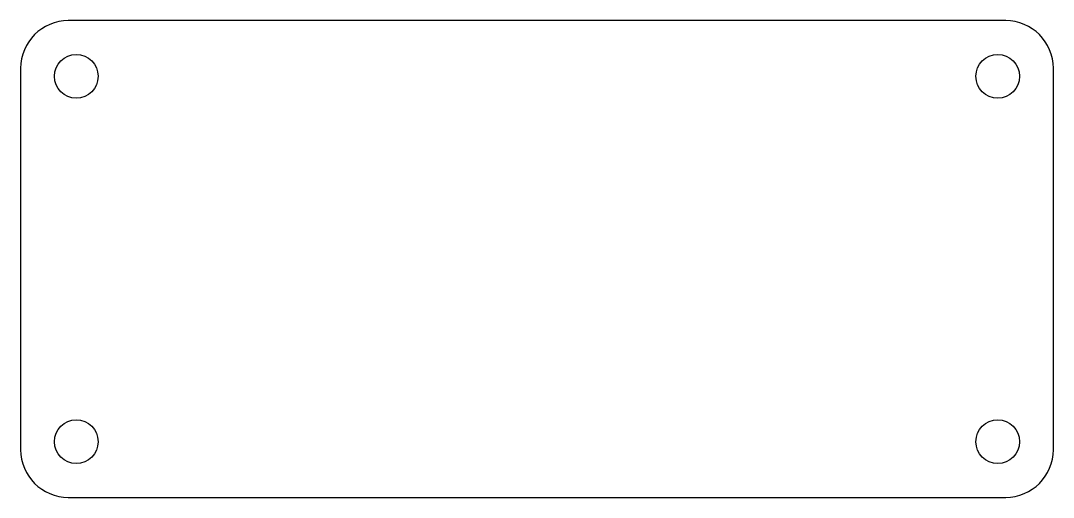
# Model space of a CAD drawing. Extents: x 0 to 65, y 0 to 30.
import ezdxf

# ---------------------------------------------------------------- set-up
doc = ezdxf.new("R2010")
doc.units = 0
doc.layers.get('0').update_dxf_attribs({"linetype": 'CONTINUOUS'})

msp = doc.modelspace()

# ---------------------------------------------------------------- linework, layer by layer
for p, q in [((62, 30), (3, 30)), ((0, 27), (0, 3)), ((65, 3), (65, 27)), ((3, 0), (62, 0))]:
    msp.add_line(p, q)
for centre in [(3.5, 26.5), (61.5, 26.5), (3.5, 3.5), (61.5, 3.5)]:
    msp.add_circle(centre, 1.375)
for centre, start, end in [((3, 27), 90, 180), ((62, 27), 0, 90), ((3, 3), 180, 270), ((62, 3), 270, 0)]:
    msp.add_arc(centre, 3, start, end)

doc.saveas('drawing.dxf')
